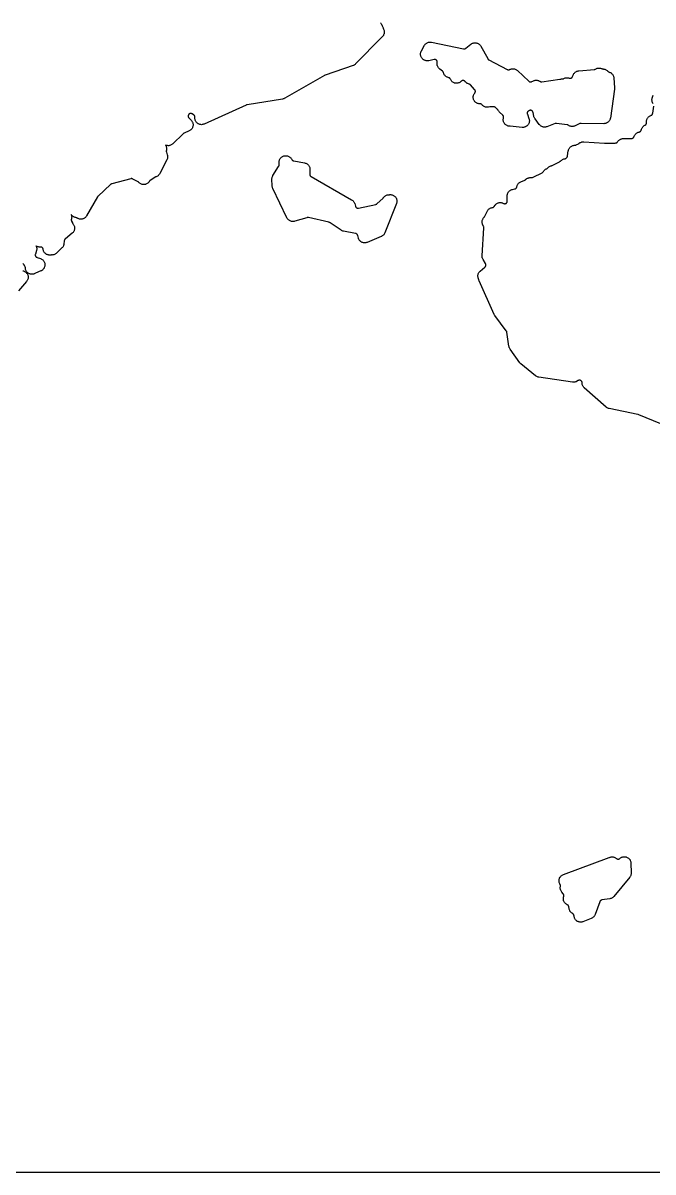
# Model space of a CAD drawing. Header units: metres. Extents: x 0 to 400, y 0 to 202.
# Drawn here: x 74.8 to 137, y -0.3 to 113.2 of the extents above; entities that cross this region are included whole.
import ezdxf

# ---------------------------------------------------------------- set-up
doc = ezdxf.new("R2010")
doc.units = ezdxf.units.M

msp = doc.modelspace()

# ---------------------------------------------------------------- linework, layer by layer
for points in [[(-0.252, 202.1856), (-0.252, 0.0146), (-0.25, -0.0264), (-0.247, -0.0474), (-0.241, -0.0694), (-0.231, -0.0974), (-0.221, -0.1194), (-0.208, -0.1404), (-0.195, -0.1584), (-0.177, -0.1774), (-0.158, -0.1954), (-0.14, -0.2084), (-0.119, -0.2214), (-0.097, -0.2314), (-0.069, -0.2414), (-0.047, -0.2474), (-0.026, -0.2504), (0.015, -0.2524), (399.985, -0.2524)], [(110.048, 113.2186), (110.088, 113.1726), (110.124, 113.1236), (110.155, 113.0706), (110.181, 113.0146), (110.198, 112.9746), (110.208, 112.9566), (110.232, 112.9196), (110.268, 112.8606), (110.297, 112.7986), (110.319, 112.7336), (110.335, 112.6656), (110.336, 112.6616), (110.341, 112.6396), (110.35, 112.6176), (110.363, 112.5926), (110.389, 112.5326), (110.409, 112.4706), (110.422, 112.4076), (110.43, 112.3426), (110.431, 112.2776), (110.425, 112.2126), (110.413, 112.1486), (110.394, 112.0866), (110.369, 112.0266), (110.339, 111.9696), (110.302, 111.9156), (110.261, 111.8646), (110.215, 111.8196), (110.179, 111.7906), (110.142, 111.7576), (107.598, 109.1606), (107.554, 109.1206), (107.506, 109.0836), (107.455, 109.0516), (107.402, 109.0246), (107.346, 109.0016), (104.592, 108.0526), (104.555, 108.0386), (104.52, 108.0206), (100.611, 105.7686), (100.559, 105.7416), (100.505, 105.7196), (100.449, 105.7026), (100.391, 105.6906), (96.888, 105.1266), (96.848, 105.1176), (96.827, 105.1116), (96.797, 105.0996), (92.641, 103.2226), (92.581, 103.1996), (92.52, 103.1826), (92.457, 103.1706), (92.394, 103.1656), (92.33, 103.1676), (92.266, 103.1746), (92.204, 103.1886), (92.143, 103.2076), (92.085, 103.2336), (92.029, 103.2646), (91.977, 103.3016), (91.929, 103.3426), (91.885, 103.3886), (91.845, 103.4386), (91.811, 103.4926), (91.782, 103.5496), (91.759, 103.6096), (91.742, 103.6706), (91.731, 103.7336), (91.726, 103.7976), (91.728, 103.8606), (91.731, 103.9116), (91.731, 103.9366), (91.728, 103.9626), (91.722, 103.9876), (91.715, 104.0086), (91.704, 104.0336), (91.692, 104.0556), (91.677, 104.0766), (91.661, 104.0946), (91.645, 104.1096), (91.623, 104.1276), (91.587, 104.1496), (91.448, 104.2276), (91.414, 104.2456), (91.392, 104.2536), (91.366, 104.2606), (91.339, 104.2646), (91.315, 104.2666), (91.294, 104.2666), (91.27, 104.2636), (91.244, 104.2576), (91.221, 104.2506), (91.199, 104.2406), (91.178, 104.2296), (91.159, 104.2156), (91.139, 104.1986), (91.123, 104.1826), (91.107, 104.1616), (91.093, 104.1396), (91.082, 104.1196), (91.073, 104.0956), (91.066, 104.0736), (91.062, 104.0516), (91.06, 104.0276), (91.061, 103.9986), (91.063, 103.9746), (91.068, 103.9526), (91.075, 103.9286), (91.085, 103.9056), (91.097, 103.8836), (91.11, 103.8636), (91.135, 103.8346), (91.254, 103.7046), (91.285, 103.6746), (91.314, 103.6506), (91.36, 103.6086), (91.403, 103.5626), (91.44, 103.5126), (91.473, 103.4586), (91.5, 103.4026), (91.521, 103.3436), (91.537, 103.2826), (91.547, 103.2206), (91.551, 103.1586), (91.549, 103.0956), (91.541, 103.0336), (91.526, 102.9726), (91.506, 102.9136), (91.481, 102.8556), (91.45, 102.8016), (91.413, 102.7506), (91.372, 102.7026), (91.327, 102.6596), (91.278, 102.6206), (91.225, 102.5876), (91.169, 102.5586), (90.679, 102.3376), (90.639, 102.3166), (90.616, 102.3016), (90.579, 102.2696), (89.542, 101.2716), (89.494, 101.2296), (89.442, 101.1926), (89.387, 101.1616), (89.329, 101.1346), (89.268, 101.1146), (89.206, 101.1006), (89.143, 101.0926), (89.079, 101.0906), (89.016, 101.0956), (88.953, 101.1056), (88.891, 101.1226), (88.832, 101.1456), (88.819, 101.1526), (88.851, 101.1006), (88.879, 101.0456), (88.902, 100.9866), (88.919, 100.9266), (88.93, 100.8656), (88.935, 100.8036), (88.934, 100.7406), (88.927, 100.6786), (88.914, 100.6176), (88.908, 100.5966), (88.905, 100.5746), (88.904, 100.5476), (88.905, 100.5236), (88.909, 100.4976), (88.92, 100.4556), (89.002, 100.2016), (89.018, 100.1406), (89.029, 100.0776), (89.033, 100.0136), (89.031, 99.9506), (89.022, 99.8866), (89.008, 99.8246), (88.987, 99.7646), (88.961, 99.7066), (88.255, 98.3366), (88.221, 98.2786), (88.181, 98.2236), (88.136, 98.1736), (88.086, 98.1286), (88.031, 98.0896), (87.972, 98.0556), (87.911, 98.0286), (87.861, 98.0096), (87.841, 97.9996), (87.807, 97.9776), (87.291, 97.6156), (87.257, 97.5886), (87.239, 97.5716), (87.223, 97.5536), (87.204, 97.5266), (87.164, 97.4756), (87.119, 97.4286), (87.07, 97.3866), (87.017, 97.3496), (86.96, 97.3186), (86.9, 97.2926), (86.839, 97.2736), (86.775, 97.2606), (86.71, 97.2536), (86.646, 97.2536), (86.581, 97.2596), (86.517, 97.2716), (86.455, 97.2906), (86.396, 97.3156), (86.338, 97.3466), (86.285, 97.3836), (86.235, 97.4246), (86.195, 97.4666), (86.19, 97.4716), (86.169, 97.4896), (86.148, 97.5056), (86.114, 97.5266), (85.604, 97.8006), (85.57, 97.8166), (85.545, 97.8256), (85.52, 97.8326), (85.497, 97.8366), (85.475, 97.8376), (85.451, 97.8376), (85.428, 97.8346), (85.39, 97.8266), (83.542, 97.3326), (83.502, 97.3206), (83.478, 97.3096), (83.461, 97.3006), (83.44, 97.2856), (83.406, 97.2576), (82.168, 96.1156), (82.137, 96.0846), (82.12, 96.0626), (82.097, 96.0266), (81.039, 94.1596), (81.005, 94.1066), (80.966, 94.0566), (80.922, 94.0106), (80.875, 93.9696), (80.823, 93.9326), (80.768, 93.9016), (80.71, 93.8756), (80.65, 93.8556), (80.588, 93.8416), (80.526, 93.8336), (80.462, 93.8316), (80.399, 93.8356), (80.337, 93.8466), (80.276, 93.8626), (80.217, 93.8856), (80.16, 93.9136), (80.106, 93.9466), (80.096, 93.9536), (80.076, 93.9646), (80.054, 93.9746), (80.029, 93.9816), (79.984, 93.9906), (79.961, 93.9946), (79.899, 94.0076), (79.838, 94.0266), (79.78, 94.0516), (79.724, 94.0816), (79.671, 94.1176), (79.623, 94.1586), (79.578, 94.2036), (79.538, 94.2526), (79.503, 94.3056), (79.519, 94.2686), (79.539, 94.2086), (79.553, 94.1476), (79.561, 94.0856), (79.563, 94.0226), (79.559, 93.9596), (79.548, 93.8976), (79.534, 93.8446), (79.532, 93.8376), (79.527, 93.8126), (79.524, 93.7866), (79.523, 93.7626), (79.524, 93.7406), (79.529, 93.7136), (79.535, 93.6896), (79.549, 93.6526), (79.629, 93.4646), (79.646, 93.4296), (79.661, 93.4056), (79.678, 93.3836), (79.679, 93.3826), (79.718, 93.3346), (79.753, 93.2836), (79.783, 93.2286), (79.807, 93.1716), (79.826, 93.1126), (79.839, 93.0526), (79.846, 92.9906), (79.848, 92.9286), (79.843, 92.8666), (79.833, 92.8056), (79.816, 92.7456), (79.795, 92.6876), (79.767, 92.6326), (79.735, 92.5796), (79.697, 92.5296), (79.655, 92.4846), (79.609, 92.4426), (78.938, 91.8976), (78.909, 91.8706), (78.894, 91.8556), (78.88, 91.8356), (78.867, 91.8146), (78.855, 91.7906), (78.847, 91.7706), (78.841, 91.7486), (78.834, 91.7076), (78.792, 91.3736), (78.781, 91.3126), (78.764, 91.2516), (78.742, 91.1936), (78.714, 91.1376), (78.681, 91.0846), (78.643, 91.0346), (78.6, 90.9896), (78.072, 90.4776), (78.025, 90.4366), (77.975, 90.3996), (77.921, 90.3686), (77.864, 90.3416), (77.805, 90.3216), (77.745, 90.3066), (77.683, 90.2976), (77.621, 90.2946), (77.559, 90.2976), (77.538, 90.2976), (77.509, 90.2946), (77.504, 90.2936), (77.442, 90.2856), (77.38, 90.2836), (77.318, 90.2876), (77.257, 90.2976), (77.197, 90.3126), (77.138, 90.3346), (77.082, 90.3616), (77.029, 90.3936), (76.979, 90.4306), (76.933, 90.4716), (76.891, 90.5176), (76.854, 90.5676), (76.822, 90.6206), (76.794, 90.6766), (76.773, 90.7346), (76.757, 90.7946), (76.746, 90.8556), (76.745, 90.8636), (76.741, 90.8856), (76.734, 90.9076), (76.723, 90.9346), (76.712, 90.9566), (76.699, 90.9766), (76.684, 90.9956), (76.668, 91.0116), (76.649, 91.0276), (76.626, 91.0436), (76.603, 91.0556), (76.584, 91.0636), (76.561, 91.0716), (76.533, 91.0766), (76.51, 91.0796), (76.488, 91.0796), (76.471, 91.0786), (76.409, 91.0756), (76.347, 91.0786), (76.286, 91.0886), (76.226, 91.1036), (76.167, 91.1246), (76.111, 91.1506), (76.057, 91.1826), (76.048, 91.1896), (76.063, 91.1566), (76.083, 91.0976), (76.097, 91.0366), (76.106, 90.9756), (76.108, 90.9126), (76.104, 90.8506), (76.095, 90.7886), (76.079, 90.7286), (75.977, 90.3926), (75.967, 90.3556), (75.963, 90.3296), (75.962, 90.3056), (75.963, 90.2836), (75.967, 90.2566), (75.972, 90.2316), (75.98, 90.2106), (75.99, 90.1876), (76.002, 90.1676), (76.015, 90.1496), (76.032, 90.1296), (76.051, 90.1116), (76.069, 90.0976), (76.09, 90.0846), (76.109, 90.0746), (76.146, 90.0606), (76.479, 89.9486), (76.538, 89.9256), (76.596, 89.8956), (76.65, 89.8616), (76.7, 89.8216), (76.746, 89.7766), (76.787, 89.7276), (76.824, 89.6746), (76.855, 89.6186), (76.88, 89.5586), (76.899, 89.4976), (76.912, 89.4346), (76.919, 89.3706), (76.919, 89.3066), (76.913, 89.2426), (76.901, 89.1796), (76.883, 89.1186), (76.858, 89.0586), (76.856, 89.0536), (76.85, 89.0416), (76.829, 88.9986), (76.797, 88.9476), (76.76, 88.8986), (76.719, 88.8546), (76.674, 88.8136), (76.625, 88.7776), (76.574, 88.7456), (76.519, 88.7196), (75.985, 88.4896), (75.928, 88.4606), (75.87, 88.4346), (75.811, 88.4146), (75.749, 88.4006), (75.687, 88.3926), (75.624, 88.3906), (75.561, 88.3946), (75.499, 88.4046), (75.439, 88.4216), (75.38, 88.4426), (75.323, 88.4706), (75.269, 88.5036), (75.219, 88.5416), (75.173, 88.5846), (75.131, 88.6316), (75.094, 88.6816), (75.062, 88.7366), (75.035, 88.7936), (75.014, 88.8526), (74.999, 88.9136), (74.99, 88.9756), (74.989, 88.9996), (74.989, 89.0056), (74.985, 89.0556), (74.98, 89.0806), (74.974, 89.1026), (74.966, 89.1226), (74.948, 89.1576), (74.857, 89.3196), (74.836, 89.3536), (74.821, 89.3726), (74.803, 89.3916), (74.782, 89.4096), (74.762, 89.4236), (74.743, 89.4336)], [(136.989, 105.2266), (136.953, 105.2816), (136.922, 105.3396), (136.898, 105.4006), (136.88, 105.4646), (136.869, 105.5296), (136.864, 105.5946), (136.866, 105.6606), (136.875, 105.7266), (136.89, 105.7906), (136.97, 106.0646)], [(142.088, 71.8346), (135.556, 74.5276), (135.518, 74.5406), (135.482, 74.5506), (132.629, 75.1366), (132.564, 75.1536), (132.501, 75.1776), (132.441, 75.2076), (132.384, 75.2436), (132.332, 75.2856), (130.184, 77.1776), (130.138, 77.2216), (130.097, 77.2696), (130.061, 77.3226), (130.031, 77.3776), (130.005, 77.4356), (129.986, 77.4966), (129.973, 77.5586), (129.965, 77.6206), (129.964, 77.6846), (129.964, 77.6866), (129.963, 77.7136), (129.959, 77.7346), (129.953, 77.7586), (129.943, 77.7866), (129.933, 77.8076), (129.921, 77.8256), (129.904, 77.8486), (129.889, 77.8646), (129.871, 77.8796), (129.846, 77.8976), (129.825, 77.9106), (129.807, 77.9186), (129.785, 77.9266), (129.758, 77.9326), (129.732, 77.9356), (129.709, 77.9366), (129.683, 77.9346), (129.661, 77.9316), (129.639, 77.9256), (129.61, 77.9146), (129.575, 77.8976), (129.42, 77.8106), (129.366, 77.7836), (129.309, 77.7606), (129.25, 77.7446), (129.19, 77.7336), (129.129, 77.7286), (129.067, 77.7286), (129.007, 77.7346), (125.689, 78.2336), (125.622, 78.2476), (125.557, 78.2686), (125.494, 78.2956), (125.435, 78.3296), (125.379, 78.3696), (123.927, 79.5346), (123.882, 79.5736), (123.841, 79.6176), (123.804, 79.6646), (122.85, 81.0096), (122.817, 81.0616), (122.789, 81.1166), (122.766, 81.1736), (122.749, 81.2326), (122.737, 81.2936), (122.543, 82.6686), (122.535, 82.7096), (122.528, 82.7326), (122.519, 82.7526), (122.507, 82.7756), (122.482, 82.8126), (121.353, 84.3106), (121.312, 84.3706), (121.279, 84.4356), (119.791, 87.7496), (119.772, 87.7966), (119.757, 87.8446), (119.701, 88.0506), (119.687, 88.1156), (119.679, 88.1816), (119.679, 88.2476), (119.685, 88.3146), (119.698, 88.3796), (119.717, 88.4426), (119.743, 88.5036), (119.775, 88.5626), (119.813, 88.6166), (119.857, 88.6676), (119.905, 88.7126), (120.366, 89.1076), (120.397, 89.1366), (120.411, 89.1526), (120.425, 89.1726), (120.437, 89.1936), (120.447, 89.2176), (120.456, 89.2426), (120.461, 89.2666), (120.463, 89.2906), (120.464, 89.3186), (120.462, 89.3436), (120.458, 89.3636), (120.45, 89.3896), (120.44, 89.4146), (120.42, 89.4516), (120.182, 89.8526), (120.152, 89.9086), (120.128, 89.9686), (120.109, 90.0306), (120.097, 90.0936), (120.092, 90.1576), (120.092, 90.2216), (120.255, 92.9646), (120.256, 93.0076), (120.253, 93.0346), (120.246, 93.0646), (120.232, 93.1076), (120.144, 93.3276), (120.124, 93.3866), (120.109, 93.4466), (120.101, 93.5086), (120.098, 93.5706), (120.101, 93.6326), (120.111, 93.6946), (120.126, 93.7556), (120.147, 93.8136), (120.173, 93.8706), (120.205, 93.9236), (120.241, 93.9746), (120.283, 94.0206), (120.308, 94.0466), (120.324, 94.0656), (120.338, 94.0876), (120.358, 94.1256), (120.578, 94.6016), (120.609, 94.6606), (120.645, 94.7156), (120.687, 94.7666), (120.734, 94.8126), (120.786, 94.8546), (120.841, 94.8906), (120.9, 94.9206), (120.962, 94.9446), (121.026, 94.9626), (121.091, 94.9736), (121.105, 94.9746), (121.131, 94.9806), (121.151, 94.9866), (121.171, 94.9956), (121.194, 95.0086), (121.217, 95.0236), (121.233, 95.0366), (121.25, 95.0546), (121.277, 95.0876), (121.369, 95.2116), (121.408, 95.2606), (121.452, 95.3046), (121.5, 95.3446), (121.551, 95.3806), (121.606, 95.4106), (121.663, 95.4356), (121.723, 95.4546), (121.784, 95.4676), (121.846, 95.4746), (121.908, 95.4766), (121.971, 95.4716), (122.032, 95.4606), (122.092, 95.4446), (122.151, 95.4226), (122.207, 95.3946), (122.218, 95.3876), (122.24, 95.3786), (122.265, 95.3706), (122.288, 95.3656), (122.313, 95.3636), (122.339, 95.3626), (122.364, 95.3646), (122.386, 95.3686), (122.411, 95.3766), (122.434, 95.3846), (122.453, 95.3956), (122.476, 95.4096), (122.496, 95.4256), (122.512, 95.4416), (122.529, 95.4616), (122.544, 95.4836), (122.555, 95.5036), (122.565, 95.5256), (122.571, 95.5466), (122.577, 95.5716), (122.579, 95.5966), (122.58, 95.6376), (122.564, 96.0936), (122.565, 96.1576), (122.573, 96.2216), (122.587, 96.2846), (122.606, 96.3466), (122.632, 96.4056), (122.644, 96.4296), (122.676, 96.4846), (122.712, 96.5366), (122.753, 96.5846), (122.799, 96.6286), (122.849, 96.6676), (122.903, 96.7026), (122.959, 96.7306), (123.018, 96.7536), (123.079, 96.7716), (123.314, 96.8246), (123.353, 96.8356), (123.373, 96.8436), (123.394, 96.8546), (123.419, 96.8716), (123.44, 96.8876), (123.455, 96.9016), (123.471, 96.9216), (123.487, 96.9456), (123.498, 96.9656), (123.507, 96.9866), (123.514, 97.0126), (123.522, 97.0516), (123.537, 97.1136), (123.559, 97.1726), (123.586, 97.2306), (123.618, 97.2846), (123.655, 97.3356), (123.698, 97.3826), (123.744, 97.4256), (123.795, 97.4636), (123.849, 97.4966), (123.906, 97.5236), (124.315, 97.6966), (124.351, 97.7136), (124.373, 97.7276), (124.396, 97.7436), (124.424, 97.7706), (124.47, 97.8096), (124.52, 97.8436), (124.573, 97.8736), (124.628, 97.8976), (124.685, 97.9176), (124.744, 97.9316), (124.804, 97.9396), (124.864, 97.9426), (124.866, 97.9426), (124.923, 97.9406), (124.982, 97.9346), (125.009, 97.9356), (125.031, 97.9376), (125.056, 97.9436), (125.082, 97.9516), (125.119, 97.9676), (126.02, 98.4236), (126.058, 98.4446), (126.078, 98.4596), (126.096, 98.4756), (126.114, 98.4946), (126.127, 98.5116), (126.145, 98.5426), (126.179, 98.5946), (126.217, 98.6426), (126.26, 98.6866), (126.307, 98.7266), (126.358, 98.7626), (126.412, 98.7926), (126.468, 98.8176), (126.505, 98.8326), (126.526, 98.8436), (126.544, 98.8556), (126.565, 98.8716), (126.585, 98.8916), (126.595, 98.9036), (126.642, 98.9536), (126.694, 98.9986), (126.75, 99.0376), (126.81, 99.0706), (126.874, 99.0966), (126.939, 99.1166), (126.965, 99.1226), (126.989, 99.1306), (127.025, 99.1476), (127.733, 99.5096), (127.768, 99.5306), (127.79, 99.5466), (127.811, 99.5636), (127.817, 99.5696), (127.853, 99.6046), (127.9, 99.6416), (127.949, 99.6736), (127.949, 99.6736), (128.001, 99.7016), (128.005, 99.7036), (128.04, 99.7236), (128.101, 99.7546), (128.166, 99.7796), (128.234, 99.7966), (128.289, 99.8076), (128.312, 99.8156), (128.336, 99.8256), (128.359, 99.8376), (128.378, 99.8516), (128.411, 99.8786), (128.443, 99.9086), (128.472, 99.9376), (128.488, 99.9586), (128.501, 99.9786), (128.512, 99.9996), (128.523, 100.0276), (128.529, 100.0466), (128.535, 100.0856), (128.599, 100.5676), (128.61, 100.6286), (128.626, 100.6886), (128.649, 100.7466), (128.677, 100.8016), (128.709, 100.8546), (128.747, 100.9036), (128.79, 100.9486), (128.836, 100.9896), (128.886, 101.0256), (128.94, 101.0576), (128.996, 101.0836), (129.054, 101.1046), (129.115, 101.1196), (129.176, 101.1286), (129.238, 101.1316), (129.246, 101.1316), (129.285, 101.1326), (129.307, 101.1356), (129.33, 101.1406), (129.354, 101.1486), (129.391, 101.1666), (129.616, 101.2836), (129.651, 101.3036), (129.669, 101.3166), (129.67, 101.3166), (129.72, 101.3566), (129.774, 101.3916), (129.83, 101.4206), (129.89, 101.4446), (129.951, 101.4616), (130.014, 101.4736), (130.078, 101.4786), (130.142, 101.4776), (132.189, 101.3386), (132.238, 101.3376), (133.246, 101.3546), (133.285, 101.3566), (133.31, 101.3616), (133.337, 101.3686), (133.359, 101.3766), (133.382, 101.3886), (133.402, 101.4006), (133.419, 101.4136), (133.44, 101.4346), (133.457, 101.4526), (133.473, 101.4756), (133.494, 101.5096), (133.531, 101.5586), (133.573, 101.6036), (133.619, 101.6446), (133.668, 101.6816), (133.721, 101.7136), (133.777, 101.7396), (133.835, 101.7606), (133.894, 101.7766), (133.955, 101.7866), (134.016, 101.7906), (134.84, 101.8056), (134.88, 101.8076), (134.905, 101.8116), (134.93, 101.8186), (134.952, 101.8266), (134.973, 101.8366), (134.991, 101.8476), (135.011, 101.8636), (135.03, 101.8806), (135.046, 101.8976), (135.06, 101.9176), (135.073, 101.9386), (135.084, 101.9626), (135.099, 102.0026), (135.104, 102.0166), (135.107, 102.0276), (135.133, 102.0866), (135.165, 102.1426), (135.201, 102.1956), (135.243, 102.2436), (135.29, 102.2886), (135.34, 102.3276), (135.395, 102.3616), (135.452, 102.3906), (135.512, 102.4136), (135.574, 102.4306), (135.597, 102.4356), (135.636, 102.4466), (135.659, 102.4556), (135.682, 102.4676), (135.708, 102.4846), (135.725, 102.4986), (135.742, 102.5156), (135.759, 102.5366), (135.774, 102.5596), (135.785, 102.5816), (135.801, 102.6226), (135.837, 102.7296), (135.86, 102.7896), (135.888, 102.8456), (135.922, 102.8996), (135.961, 102.9496), (136.004, 102.9956), (136.052, 103.0366), (136.104, 103.0736), (136.159, 103.1046), (136.208, 103.1296), (136.228, 103.1426), (136.246, 103.1566), (136.265, 103.1746), (136.28, 103.1916), (136.294, 103.2126), (136.308, 103.2366), (136.316, 103.2556), (136.324, 103.2786), (136.33, 103.3056), (136.333, 103.3316), (136.334, 103.3696), (136.331, 103.4526), (136.332, 103.5136), (136.339, 103.5746), (136.352, 103.6346), (136.37, 103.6926), (136.393, 103.7496), (136.422, 103.8036), (136.456, 103.8546), (136.494, 103.9016), (136.537, 103.9456), (136.584, 103.9856), (136.634, 104.0206), (136.688, 104.0506), (136.743, 104.0756), (136.793, 104.0946), (136.813, 104.1046), (136.837, 104.1206), (136.856, 104.1356), (136.872, 104.1506), (136.889, 104.1726), (136.904, 104.1926), (136.916, 104.2146), (136.924, 104.2356), (136.931, 104.2576), (136.94, 104.3006), (137.05, 105.0036)], [(74.731, 88.7436), (74.794, 88.7286), (74.856, 88.7076), (74.915, 88.6806), (74.971, 88.6476), (75.024, 88.6096), (75.072, 88.5656), (75.116, 88.5186), (75.155, 88.4656), (75.188, 88.4106), (75.216, 88.3516), (75.237, 88.2906), (75.252, 88.2276), (75.261, 88.1626), (75.264, 88.0976), (75.26, 88.0336), (75.249, 87.9686), (75.233, 87.9066), (75.21, 87.8456), (75.181, 87.7876), (75.146, 87.7326), (75.106, 87.6816), (74.295, 86.7456)]]:
    msp.add_lwpolyline(points)
for points in [[(115.739, 108.8466), (115.71, 108.9026), (115.687, 108.9606), (115.669, 109.0206), (115.658, 109.0826), (115.652, 109.1456), (115.653, 109.2076), (115.66, 109.2706), (115.667, 109.3156), (115.668, 109.3396), (115.667, 109.3666), (115.663, 109.3926), (115.657, 109.4176), (115.65, 109.4396), (115.64, 109.4616), (115.627, 109.4826), (115.611, 109.5036), (115.595, 109.5216), (115.577, 109.5376), (115.557, 109.5536), (115.537, 109.5656), (115.515, 109.5756), (115.488, 109.5856), (115.464, 109.5916), (115.442, 109.5946), (115.419, 109.5956), (115.392, 109.5946), (115.35, 109.5886), (114.816, 109.4796), (114.756, 109.4706), (114.695, 109.4666), (114.635, 109.4686), (114.574, 109.4766), (114.515, 109.4896), (114.457, 109.5086), (114.402, 109.5326), (114.348, 109.5626), (114.317, 109.5816), (114.266, 109.6166), (114.217, 109.6566), (114.173, 109.7016), (114.134, 109.7496), (114.099, 109.8026), (114.07, 109.8576), (114.046, 109.9156), (114.028, 109.9756), (114.015, 110.0366), (114.009, 110.0996), (114.009, 110.1626), (114.014, 110.2246), (114.026, 110.2866), (114.044, 110.3466), (114.067, 110.4046), (114.096, 110.4606), (114.411, 111.0006), (114.445, 111.0526), (114.484, 111.1006), (114.527, 111.1456), (114.575, 111.1866), (114.626, 111.2216), (114.68, 111.2526), (114.737, 111.2776), (114.796, 111.2976), (114.857, 111.3116), (114.918, 111.3196), (114.981, 111.3216), (115.043, 111.3176), (115.104, 111.3076), (118.246, 110.6466), (118.285, 110.6406), (118.307, 110.6396), (118.333, 110.6406), (118.363, 110.6446), (118.383, 110.6496), (118.406, 110.6576), (118.43, 110.6686), (118.451, 110.6816), (118.485, 110.7056), (118.984, 111.1096), (119.035, 111.1466), (119.089, 111.1786), (119.146, 111.2046), (119.205, 111.2256), (119.266, 111.2416), (119.328, 111.2506), (119.391, 111.2536), (119.454, 111.2506), (119.516, 111.2416), (119.577, 111.2266), (119.636, 111.2056), (119.693, 111.1796), (119.747, 111.1476), (119.798, 111.1106), (119.845, 111.0686), (119.888, 111.0226), (119.926, 110.9736), (119.959, 110.9196), (120.644, 109.6836), (120.666, 109.6486), (120.681, 109.6286), (120.695, 109.6126), (120.714, 109.5966), (120.734, 109.5826), (120.768, 109.5616), (122.563, 108.6166), (122.6, 108.5996), (122.622, 108.5916), (122.647, 108.5856), (122.67, 108.5826), (122.694, 108.5816), (122.718, 108.5826), (122.741, 108.5856), (122.766, 108.5916), (122.788, 108.5996), (122.836, 108.6226), (122.855, 108.6316), (122.915, 108.6566), (122.978, 108.6756), (123.041, 108.6876), (123.106, 108.6936), (123.171, 108.6936), (123.235, 108.6866), (123.299, 108.6736), (123.361, 108.6536), (123.421, 108.6276), (123.477, 108.5966), (123.531, 108.5586), (123.58, 108.5166), (124.691, 107.4636), (124.722, 107.4366), (124.742, 107.4226), (124.762, 107.4106), (124.783, 107.4016), (124.805, 107.3946), (124.831, 107.3886), (124.859, 107.3856), (124.883, 107.3846), (124.905, 107.3856), (124.928, 107.3896), (124.952, 107.3966), (124.976, 107.4056), (125.012, 107.4226), (125.108, 107.4776), (125.163, 107.5046), (125.221, 107.5276), (125.28, 107.5436), (125.341, 107.5546), (125.402, 107.5606), (125.464, 107.5596), (125.525, 107.5526), (125.585, 107.5406), (125.644, 107.5226), (125.701, 107.4996), (125.756, 107.4706), (125.777, 107.4566), (125.812, 107.4366), (125.834, 107.4266), (125.861, 107.4176), (125.885, 107.4116), (125.911, 107.4086), (125.935, 107.4086), (125.976, 107.4116), (127.756, 107.6506), (127.792, 107.6566), (127.8, 107.6586), (127.811, 107.6606), (127.827, 107.6636), (127.869, 107.6716), (127.94, 107.6776), (127.969, 107.6766), (127.976, 107.6766), (128.029, 107.6766), (128.054, 107.6786), (128.077, 107.6836), (128.101, 107.6906), (128.122, 107.6996), (128.169, 107.7246), (128.229, 107.7526), (128.292, 107.7746), (128.357, 107.7896), (128.423, 107.7986), (128.489, 107.8006), (128.555, 107.7956), (128.621, 107.7836), (128.685, 107.7656), (128.719, 107.7536), (128.738, 107.7486), (128.76, 107.7466), (128.788, 107.7456), (128.811, 107.7466), (128.834, 107.7506), (128.858, 107.7566), (128.88, 107.7646), (128.901, 107.7746), (128.924, 107.7886), (128.942, 107.8026), (128.961, 107.8206), (128.979, 107.8396), (128.991, 107.8556), (129.003, 107.8766), (129.022, 107.9146), (129.056, 107.9956), (129.078, 108.0576), (129.102, 108.1146), (129.13, 108.1686), (129.164, 108.2196), (129.202, 108.2676), (129.245, 108.3116), (129.292, 108.3516), (129.342, 108.3866), (129.396, 108.4166), (129.452, 108.4416), (129.51, 108.4616), (129.57, 108.4756), (129.63, 108.4836), (131.175, 108.6216), (131.216, 108.6276), (131.238, 108.6326), (131.255, 108.6376), (131.275, 108.6466), (131.288, 108.6536), (131.289, 108.6546), (131.345, 108.6866), (131.403, 108.7126), (131.464, 108.7336), (131.527, 108.7486), (131.59, 108.7566), (131.654, 108.7586), (131.719, 108.7536), (131.782, 108.7436), (131.844, 108.7266), (131.904, 108.7036), (131.952, 108.6826), (131.975, 108.6746), (132.001, 108.6686), (132.029, 108.6656), (132.032, 108.6656), (132.093, 108.6606), (132.153, 108.6506), (132.212, 108.6346), (132.27, 108.6126), (132.325, 108.5856), (132.377, 108.5536), (132.426, 108.5166), (132.471, 108.4756), (132.474, 108.4726), (132.489, 108.4576), (132.524, 108.4206), (132.539, 108.4076), (132.563, 108.3906), (132.584, 108.3786), (132.604, 108.3696), (132.651, 108.3546), (132.71, 108.3316), (132.767, 108.3026), (132.82, 108.2686), (132.87, 108.2296), (132.916, 108.1856), (132.958, 108.1376), (132.994, 108.0856), (133.025, 108.0296), (133.051, 107.9716), (133.071, 107.9116), (133.085, 107.8496), (133.092, 107.7866), (133.164, 106.7936), (133.166, 106.7256), (133.16, 106.6576), (132.765, 103.8226), (132.753, 103.7606), (132.736, 103.7006), (132.713, 103.6426), (132.684, 103.5876), (132.65, 103.5346), (132.611, 103.4856), (132.568, 103.4406), (132.521, 103.3996), (132.47, 103.3646), (132.415, 103.3336), (132.358, 103.3076), (132.299, 103.2876), (132.238, 103.2736), (132.176, 103.2656), (132.114, 103.2636), (129.881, 103.2956), (129.842, 103.2936), (129.819, 103.2916), (129.796, 103.2866), (129.777, 103.2806), (129.745, 103.2676), (129.267, 103.0466), (129.207, 103.0226), (129.145, 103.0036), (129.081, 102.9926), (129.016, 102.9866), (128.951, 102.9876), (128.887, 102.9956), (128.824, 103.0096), (128.762, 103.0296), (128.703, 103.0566), (128.647, 103.0886), (128.602, 103.1166), (128.579, 103.1286), (128.555, 103.1376), (128.533, 103.1446), (128.496, 103.1506), (127.45, 103.2876), (127.413, 103.2906), (127.393, 103.2906), (127.366, 103.2876), (127.34, 103.2816), (127.302, 103.2696), (126.477, 102.9656), (126.417, 102.9466), (126.355, 102.9336), (126.291, 102.9266), (126.228, 102.9256), (126.165, 102.9316), (126.102, 102.9436), (126.041, 102.9616), (125.982, 102.9846), (125.926, 103.0146), (125.873, 103.0486), (125.823, 103.0886), (125.778, 103.1336), (125.737, 103.1816), (125.318, 103.7336), (125.285, 103.7816), (125.256, 103.8316), (125.232, 103.8846), (125.213, 103.9396), (125.199, 103.9956), (125.121, 104.3766), (125.112, 104.4126), (125.103, 104.4356), (125.09, 104.4636), (125.079, 104.4816), (125.065, 104.5006), (125.048, 104.5186), (125.031, 104.5346), (125.009, 104.5506), (124.989, 104.5616), (124.966, 104.5726), (124.942, 104.5816), (124.919, 104.5876), (124.895, 104.5906), (124.87, 104.5916), (124.845, 104.5906), (124.824, 104.5876), (124.798, 104.5806), (124.774, 104.5726), (124.753, 104.5626), (124.719, 104.5416), (124.67, 104.5096), (124.637, 104.4846), (124.619, 104.4686), (124.603, 104.4516), (124.589, 104.4326), (124.577, 104.4136), (124.566, 104.3926), (124.557, 104.3686), (124.551, 104.3446), (124.546, 104.3206), (124.545, 104.2996), (124.545, 104.2746), (124.548, 104.2506), (124.553, 104.2276), (124.565, 104.1886), (124.719, 103.7656), (124.737, 103.7066), (124.75, 103.6456), (124.757, 103.5836), (124.758, 103.5216), (124.753, 103.4596), (124.742, 103.3986), (124.725, 103.3386), (124.702, 103.2806), (124.674, 103.2246), (124.641, 103.1726), (124.603, 103.1236), (124.561, 103.0776), (124.514, 103.0366), (124.464, 103.0006), (124.41, 102.9696), (124.354, 102.9436), (124.295, 102.9226), (124.235, 102.9076), (124.173, 102.8986), (124.111, 102.8956), (124.049, 102.8986), (122.863, 103.0106), (122.803, 103.0126), (122.738, 103.0186), (122.674, 103.0306), (122.612, 103.0496), (122.552, 103.0746), (122.494, 103.1046), (122.44, 103.1416), (122.39, 103.1826), (122.345, 103.2296), (122.304, 103.2796), (122.268, 103.3346), (122.238, 103.3926), (122.214, 103.4526), (122.197, 103.5156), (122.185, 103.5796), (122.18, 103.6446), (122.182, 103.7096), (122.19, 103.7736), (122.205, 103.8376), (122.213, 103.8656), (122.217, 103.8886), (122.218, 103.9106), (122.218, 103.9326), (122.215, 103.9606), (122.21, 103.9836), (122.204, 104.0016), (122.193, 104.0286), (122.181, 104.0506), (122.17, 104.0666), (122.153, 104.0876), (122.125, 104.1156), (121.81, 104.4046), (121.769, 104.4456), (121.731, 104.4896), (121.698, 104.5376), (121.67, 104.5886), (121.659, 104.6086), (121.645, 104.6306), (121.63, 104.6496), (121.602, 104.6796), (121.402, 104.8666), (121.371, 104.8926), (121.351, 104.9066), (121.331, 104.9176), (121.309, 104.9276), (121.284, 104.9356), (121.26, 104.9406), (121.236, 104.9436), (121.21, 104.9436), (121.183, 104.9416), (121.181, 104.9416), (121.115, 104.9336), (121.048, 104.9336), (121.006, 104.9376), (121.006, 104.9366), (120.952, 104.9416), (120.93, 104.9416), (120.904, 104.9396), (120.867, 104.9326), (120.738, 104.9016), (120.675, 104.8896), (120.61, 104.8836), (120.546, 104.8846), (120.482, 104.8926), (120.419, 104.9056), (120.358, 104.9256), (120.299, 104.9516), (120.242, 104.9826), (120.19, 105.0196), (120.141, 105.0616), (120.096, 105.1086), (120.067, 105.1426), (120.049, 105.1596), (120.029, 105.1756), (120.009, 105.1876), (119.988, 105.1976), (119.962, 105.2076), (119.94, 105.2136), (119.915, 105.2186), (119.889, 105.2196), (119.884, 105.2196), (119.821, 105.2216), (119.759, 105.2286), (119.698, 105.2416), (119.638, 105.2606), (119.581, 105.2856), (119.526, 105.3156), (119.474, 105.3516), (119.426, 105.3916), (119.382, 105.4366), (119.343, 105.4846), (119.309, 105.5376), (119.279, 105.5926), (119.255, 105.6506), (119.237, 105.7106), (119.236, 105.7146), (119.224, 105.7766), (119.218, 105.8386), (119.218, 105.9016), (119.224, 105.9646), (119.236, 106.0266), (119.254, 106.0866), (119.277, 106.1446), (119.307, 106.2006), (119.341, 106.2526), (119.365, 106.2826), (119.387, 106.3136), (119.399, 106.3336), (119.41, 106.3576), (119.418, 106.3816), (119.422, 106.4036), (119.426, 106.4326), (119.426, 106.4536), (119.424, 106.4786), (119.419, 106.5056), (119.412, 106.5306), (119.403, 106.5526), (119.393, 106.5726), (119.378, 106.5946), (119.352, 106.6266), (118.934, 107.0936), (118.907, 107.1216), (118.89, 107.1356), (118.87, 107.1486), (118.845, 107.1626), (118.823, 107.1726), (118.805, 107.1776), (118.803, 107.1786), (118.741, 107.1936), (118.681, 107.2156), (118.624, 107.2426), (118.569, 107.2756), (118.518, 107.3136), (118.471, 107.3556), (118.429, 107.4026), (118.415, 107.4226), (118.389, 107.4526), (118.373, 107.4686), (118.353, 107.4836), (118.332, 107.4976), (118.31, 107.5086), (118.285, 107.5176), (118.261, 107.5246), (118.239, 107.5286), (118.215, 107.5296), (118.187, 107.5286), (118.165, 107.5266), (118.139, 107.5196), (118.113, 107.5116), (118.094, 107.5026), (118.073, 107.4906), (118.05, 107.4746), (118.032, 107.4586), (118.03, 107.4566), (117.984, 107.4126), (117.933, 107.3726), (117.878, 107.3376), (117.82, 107.3086), (117.759, 107.2856), (117.697, 107.2696), (117.633, 107.2586), (117.569, 107.2546), (117.504, 107.2566), (117.44, 107.2656), (117.377, 107.2806), (117.316, 107.3026), (117.257, 107.3296), (117.202, 107.3626), (117.149, 107.4016), (117.102, 107.4446), (117.058, 107.4926), (117.02, 107.5446), (116.987, 107.6006), (116.959, 107.6596), (116.957, 107.6646), (116.946, 107.6856), (116.931, 107.7086), (116.914, 107.7286), (116.898, 107.7446), (116.876, 107.7626), (116.856, 107.7766), (116.835, 107.7876), (116.795, 107.8036), (116.689, 107.8416), (116.631, 107.8646), (116.577, 107.8936), (116.525, 107.9266), (116.477, 107.9656), (116.432, 108.0076), (116.392, 108.0546), (116.357, 108.1056), (116.326, 108.1586), (116.301, 108.2156), (116.281, 108.2736), (116.267, 108.3236), (116.259, 108.3446), (116.247, 108.3666), (116.233, 108.3886), (116.22, 108.4046), (116.202, 108.4236), (116.17, 108.4506), (115.903, 108.6586), (115.855, 108.6996), (115.812, 108.7446), (115.773, 108.7936), (115.739, 108.8466)], [(100.1, 99.7076), (100.127, 99.7636), (100.16, 99.8176), (100.197, 99.8676), (100.239, 99.9136), (100.285, 99.9566), (100.335, 99.9936), (100.389, 100.0256), (100.445, 100.0536), (100.504, 100.0746), (100.564, 100.0906), (100.626, 100.1006), (100.689, 100.1046), (100.751, 100.1026), (100.813, 100.0946), (100.874, 100.0806), (100.933, 100.0606), (100.991, 100.0346), (101.045, 100.0036), (101.096, 99.9676), (101.144, 99.9266), (101.187, 99.8816), (101.226, 99.8326), (101.259, 99.7806), (101.286, 99.7336), (101.309, 99.6976), (101.323, 99.6796), (101.337, 99.6646), (101.357, 99.6476), (101.38, 99.6316), (101.397, 99.6216), (101.419, 99.6116), (101.444, 99.6026), (101.483, 99.5936), (102.563, 99.3946), (102.627, 99.3796), (102.689, 99.3576), (102.748, 99.3306), (102.805, 99.2966), (102.858, 99.2576), (102.906, 99.2126), (102.95, 99.1636), (102.989, 99.1106), (103.022, 99.0536), (103.049, 98.9936), (103.069, 98.9306), (103.084, 98.8666), (103.092, 98.8016), (103.093, 98.7356), (103.077, 98.2816), (103.078, 98.2396), (103.08, 98.2176), (103.085, 98.1936), (103.094, 98.1676), (103.104, 98.1426), (103.114, 98.1256), (103.127, 98.1066), (103.146, 98.0846), (103.164, 98.0676), (103.18, 98.0546), (103.215, 98.0326), (107.208, 95.7516), (107.261, 95.7176), (107.309, 95.6796), (107.354, 95.6376), (107.395, 95.5906), (107.431, 95.5406), (107.462, 95.4866), (107.488, 95.4306), (107.508, 95.3716), (107.584, 95.1176), (107.597, 95.0786), (107.608, 95.0566), (107.621, 95.0336), (107.636, 95.0136), (107.651, 94.9976), (107.672, 94.9786), (107.692, 94.9636), (107.71, 94.9526), (107.738, 94.9396), (107.757, 94.9326), (107.783, 94.9266), (107.81, 94.9226), (107.831, 94.9226), (107.859, 94.9246), (107.901, 94.9306), (109.592, 95.2966), (109.635, 95.3076), (109.661, 95.3176), (109.682, 95.3296), (109.704, 95.3436), (109.74, 95.3736), (110.292, 95.8826), (110.319, 95.9096), (110.335, 95.9296), (110.354, 95.9586), (110.394, 96.0126), (110.438, 96.0616), (110.488, 96.1056), (110.542, 96.1446), (110.599, 96.1776), (110.66, 96.2056), (110.723, 96.2266), (110.787, 96.2406), (110.853, 96.2486), (110.919, 96.2496), (110.92, 96.2496), (110.925, 96.2496), (110.931, 96.2506), (110.963, 96.2556), (111.027, 96.2586), (111.09, 96.2556), (111.152, 96.2466), (111.214, 96.2316), (111.273, 96.2106), (111.331, 96.1836), (111.385, 96.1516), (111.436, 96.1136), (111.483, 96.0716), (111.526, 96.0256), (111.564, 95.9746), (111.597, 95.9206), (111.624, 95.8636), (111.646, 95.8046), (111.662, 95.7436), (111.672, 95.6806), (111.676, 95.6176), (111.674, 95.5546), (111.665, 95.4916), (111.65, 95.4306), (111.63, 95.3706), (110.474, 92.4706), (110.447, 92.4116), (110.415, 92.3566), (110.377, 92.3036), (110.334, 92.2556), (110.286, 92.2126), (110.234, 92.1736), (110.179, 92.1396), (110.121, 92.1126), (108.749, 91.5416), (108.688, 91.5196), (108.625, 91.5036), (108.562, 91.4946), (108.497, 91.4916), (108.432, 91.4956), (108.369, 91.5046), (108.306, 91.5216), (108.245, 91.5436), (108.187, 91.5716), (108.132, 91.6056), (108.081, 91.6456), (108.034, 91.6896), (107.991, 91.7386), (107.954, 91.7906), (107.922, 91.8466), (107.896, 91.9056), (107.875, 91.9676), (107.805, 92.2216), (107.792, 92.2616), (107.78, 92.2876), (107.77, 92.3056), (107.756, 92.3246), (107.734, 92.3486), (107.716, 92.3666), (107.698, 92.3796), (107.676, 92.3936), (107.654, 92.4036), (107.629, 92.4116), (107.587, 92.4226), (106.403, 92.6506), (106.339, 92.6656), (106.278, 92.6876), (106.219, 92.7156), (106.163, 92.7496), (105.078, 93.4806), (105.046, 93.4996), (105.024, 93.5106), (105, 93.5196), (104.966, 93.5286), (102.932, 93.9866), (102.89, 93.9946), (102.866, 93.9956), (102.842, 93.9956), (102.816, 93.9916), (102.773, 93.9816), (101.589, 93.6306), (101.526, 93.6146), (101.461, 93.6056), (101.396, 93.6036), (101.331, 93.6076), (101.267, 93.6186), (101.204, 93.6356), (101.143, 93.6586), (101.084, 93.6886), (101.029, 93.7236), (100.978, 93.7636), (100.931, 93.8096), (100.889, 93.8596), (100.852, 93.9126), (100.821, 93.9706), (99.427, 96.8636), (99.401, 96.9256), (99.382, 96.9896), (99.369, 97.0566), (99.363, 97.1236), (99.341, 97.7936), (99.342, 97.8576), (99.35, 97.9216), (99.364, 97.9836), (99.383, 98.0456), (99.409, 98.1036), (99.441, 98.1596), (100, 99.0486), (100.019, 99.0806), (100.028, 99.1026), (100.036, 99.1256), (100.042, 99.1466), (100.045, 99.1696), (100.047, 99.2076), (100.05, 99.4636), (100.054, 99.5266), (100.063, 99.5876), (100.079, 99.6486), (100.1, 99.7076)], [(127.696, 28.3996), (127.688, 28.4646), (127.686, 28.5296), (127.692, 28.5946), (127.703, 28.6586), (127.721, 28.7216), (127.746, 28.7826), (127.752, 28.7956), (127.781, 28.8516), (127.816, 28.9046), (127.856, 28.9536), (127.9, 28.9996), (127.949, 29.0406), (128.001, 29.0756), (128.057, 29.1066), (128.115, 29.1316), (132.643, 30.8036), (132.669, 30.8146), (132.726, 30.8366), (132.785, 30.8516), (132.846, 30.8616), (132.907, 30.8666), (132.968, 30.8646), (133.029, 30.8576), (133.089, 30.8446), (133.147, 30.8266), (133.203, 30.8026), (133.257, 30.7736), (133.308, 30.7386), (133.355, 30.7006), (133.356, 30.7006), (133.38, 30.6816), (133.402, 30.6676), (133.424, 30.6576), (133.446, 30.6486), (133.47, 30.6426), (133.496, 30.6386), (133.52, 30.6376), (133.547, 30.6386), (133.569, 30.6416), (133.593, 30.6476), (133.619, 30.6566), (133.638, 30.6656), (133.659, 30.6786), (133.683, 30.6966), (133.707, 30.7176), (133.757, 30.7576), (133.81, 30.7926), (133.867, 30.8216), (133.926, 30.8456), (133.987, 30.8636), (134.05, 30.8756), (134.114, 30.8816), (134.178, 30.8806), (134.241, 30.8736), (134.304, 30.8596), (134.364, 30.8406), (134.423, 30.8156), (134.479, 30.7846), (134.532, 30.7486), (134.58, 30.7066), (134.625, 30.6616), (134.665, 30.6116), (134.699, 30.5576), (134.728, 30.5006), (134.752, 30.4416), (134.769, 30.3796), (134.781, 30.3166), (134.786, 30.2536), (134.815, 29.2916), (134.813, 29.2246), (134.805, 29.1586), (134.79, 29.0936), (134.768, 29.0306), (134.74, 28.9696), (134.706, 28.9126), (134.667, 28.8586), (133.097, 26.9576), (133.051, 26.9086), (133.001, 26.8646), (132.947, 26.8256), (132.889, 26.7916), (132.828, 26.7646), (132.764, 26.7446), (132.698, 26.7306), (131.92, 26.6076), (131.882, 26.5996), (131.86, 26.5926), (131.835, 26.5816), (131.811, 26.5686), (131.795, 26.5576), (131.777, 26.5426), (131.759, 26.5246), (131.742, 26.5046), (131.728, 26.4846), (131.718, 26.4646), (131.702, 26.4276), (131.24, 25.1686), (131.217, 25.1126), (131.188, 25.0586), (131.154, 25.0086), (131.116, 24.9606), (131.074, 24.9176), (131.027, 24.8786), (130.978, 24.8436), (130.925, 24.8136), (130.869, 24.7886), (130.053, 24.4676), (129.994, 24.4476), (129.934, 24.4336), (129.872, 24.4246), (129.81, 24.4226), (129.748, 24.4266), (129.686, 24.4356), (129.626, 24.4516), (129.567, 24.4726), (129.511, 24.4986), (129.457, 24.5306), (129.407, 24.5676), (129.361, 24.6096), (129.319, 24.6546), (129.281, 24.7046), (129.249, 24.7576), (129.221, 24.8136), (129.199, 24.8716), (129.183, 24.9316), (129.173, 24.9936), (129.168, 25.0556), (129.168, 25.0666), (129.165, 25.0896), (129.159, 25.1156), (129.151, 25.1396), (129.142, 25.1586), (129.129, 25.1816), (129.115, 25.2016), (129.098, 25.2206), (129.08, 25.2376), (129.059, 25.2526), (129.037, 25.2666), (129.033, 25.2686), (128.983, 25.2976), (128.932, 25.3336), (128.884, 25.3736), (128.841, 25.4186), (128.802, 25.4676), (128.768, 25.5196), (128.739, 25.5746), (128.715, 25.6326), (128.698, 25.6926), (128.686, 25.7536), (128.661, 25.9216), (128.653, 25.9636), (128.644, 25.9916), (128.635, 26.0146), (128.625, 26.0326), (128.609, 26.0566), (128.594, 26.0746), (128.575, 26.0926), (128.555, 26.1096), (128.536, 26.1216), (128.502, 26.1386), (128.468, 26.1536), (128.412, 26.1866), (128.359, 26.2236), (128.311, 26.2666), (128.267, 26.3136), (128.227, 26.3656), (128.194, 26.4206), (128.165, 26.4786), (128.143, 26.5396), (128.127, 26.6026), (128.117, 26.6666), (128.114, 26.7306), (128.117, 26.7956), (128.127, 26.8596), (128.143, 26.9226), (128.154, 26.9526), (128.163, 26.9846), (128.167, 27.0106), (128.169, 27.0336), (128.168, 27.0606), (128.165, 27.0876), (128.16, 27.1086), (128.151, 27.1346), (128.141, 27.1566), (128.128, 27.1786), (128.101, 27.2146), (127.955, 27.3946), (127.915, 27.4476), (127.882, 27.5046), (127.854, 27.5646), (127.833, 27.6276), (127.818, 27.6926), (127.81, 27.7586), (127.808, 27.8246), (127.814, 27.8906), (127.826, 27.9556), (127.826, 27.9566), (127.832, 27.9906), (127.833, 28.0156), (127.833, 28.0376), (127.829, 28.0616), (127.823, 28.0856), (127.815, 28.1106), (127.805, 28.1336), (127.791, 28.1576), (127.79, 28.1586), (127.786, 28.1646), (127.777, 28.1806), (127.757, 28.2156), (127.731, 28.2746), (127.71, 28.3366), (127.696, 28.3996)]]:
    msp.add_lwpolyline(points, close=True)

doc.saveas('drawing.dxf')
